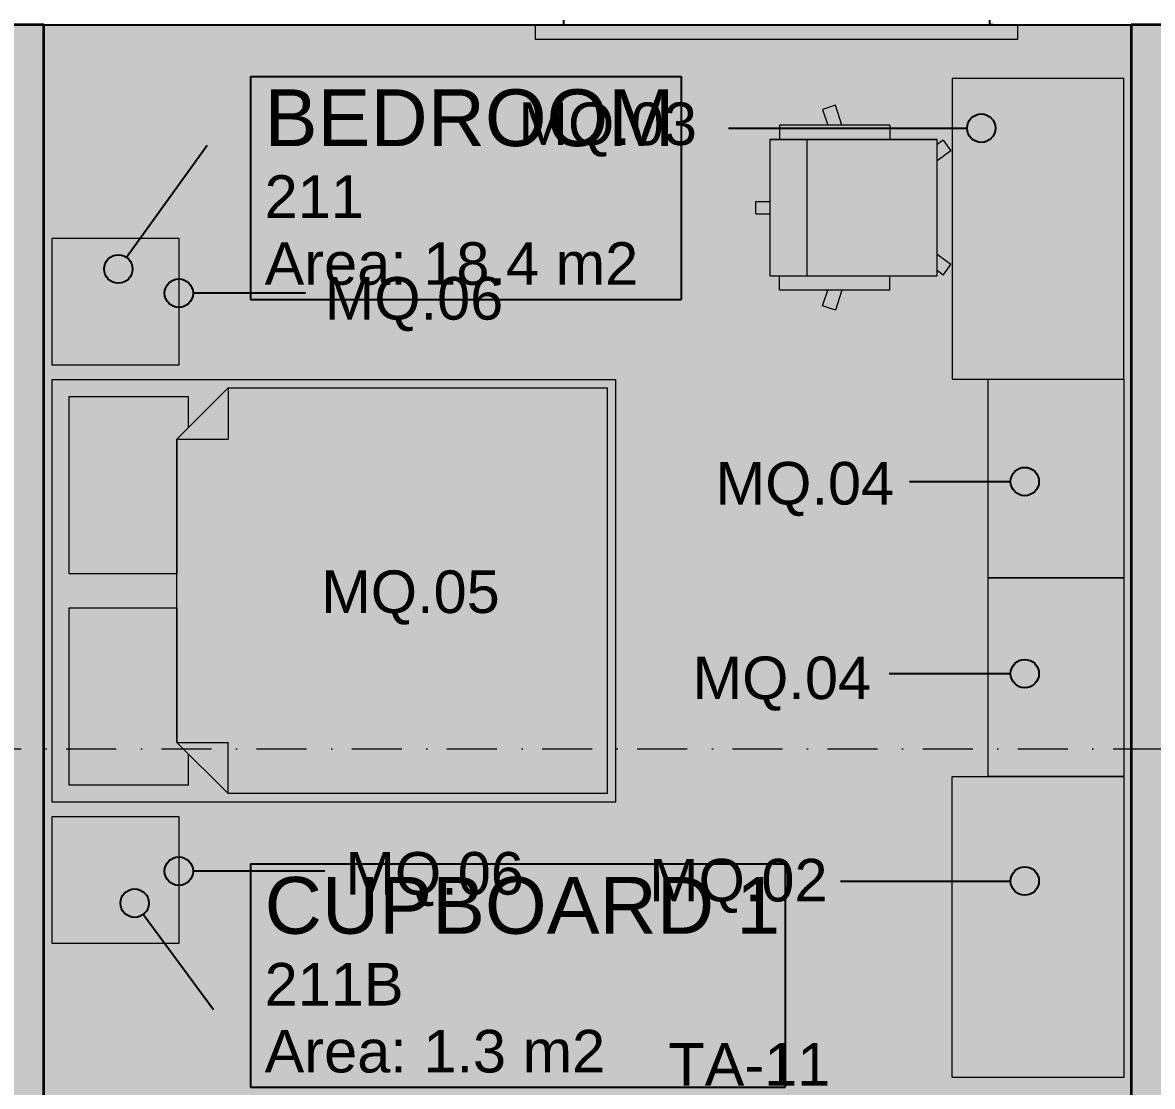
# Model space of a CAD drawing. Header units: millimetres. Extents: x -14278 to 101596, y -22378 to 34603.
# Drawn here: x 80354 to 84334, y 9484 to 13231 of the extents above; entities that cross this region are included whole.
import ezdxf
from ezdxf.enums import TextEntityAlignment as Align

# ---------------------------------------------------------------- set-up
doc = ezdxf.new("R2010")
doc.units = ezdxf.units.MM
doc.header["$MEASUREMENT"] = 0
doc.linetypes.add('Dot & Dashed', pattern=[335.138881, 176.388884, -88.194442, 0, -70.555556])
for name, color, linetype in [('A-Zz_20_10_90-T_TextFFEInternal', 7, 'Continuous'), ('NewA-Ee_25_10-M_WallsExternal', 7, 'Continuous'), ('NewA-Ee_25_10-M_WallsInternal', 7, 'Continuous'), ('NewA-Ee_30_40-M_Floors', 7, 'Continuous'), ('NewA-Ee_40_20-M_GeneralFFAndEInternalFixed', 7, 'Continuous'), ('NewA-Ee_40_20-M_GeneralFFAndEInternalMovable', 7, 'Continuous'), ('NewA-SL-M_SpacesInternal', 7, 'Continuous'), ('NewA-Ss_30_25-M_CeilingAndSoffitSystems', 7, 'Continuous'), ('NewA-Zz_20_10_90-T_TextFFEInternal', 7, 'Continuous'), ('NewA-Zz_35_40_80-M_GridStructural', 7, 'Continuous'), ('NewA-Zz_50_90_00-M_GrossInternal', 7, 'Continuous')]:
    doc.layers.add(name, color=color, linetype=linetype)
doc.styles.add('GENERATED_STYLE_1', font='')
doc.styles.get('GENERATED_STYLE_1').set_extended_font_data('Arial')

# ---------------------------------------------------------------- blocks, each defined once
blk = doc.blocks.new('Slab_29_2', base_point=(92290.2, 4673.4))
at = {"layer": 'NewA-Ee_30_40-M_Floors', "linetype": 'Continuous', "lineweight": 13}
blk.add_hatch(color=254, dxfattribs=at).paths.add_polyline_path([(92290.2, 4673.4), (92290.2, 10970.6), (94739.9, 10970.6), (94739.9, 13222.7), (60190.4, 13222.7), (60190.4, 4673.4)])
at = {"layer": 'NewA-Ee_30_40-M_Floors', "color": 6, "linetype": 'Continuous', "lineweight": 13, "flags": 128}
blk.add_lwpolyline([(92290.2, 4673.4), (60190.4, 4673.4), (60190.4, 13222.7), (94739.9, 13222.7), (94739.9, 10970.6), (92290.2, 10970.6)], close=True, dxfattribs=at)
blk = doc.blocks.new('BEDROOM_211_34_2', base_point=(81915.5, 12688))
at = {"layer": 'NewA-SL-M_SpacesInternal', "color": 253, "linetype": 'Continuous', "lineweight": 13}
for p, q in [((80429.2, 13222.7), (80429.2, 9420.6)), ((84259.2, 13222.7), (80429.2, 13222.7)), ((84259.2, 9420.6), (84259.2, 13222.7))]:
    blk.add_line(p, q, dxfattribs=at)
at = {"layer": 'NewA-SL-M_SpacesInternal', "linetype": 'Continuous'}
for p, q in [((81156.8, 13041.5), (81156.8, 12727.2)), ((81156.8, 13041.5), (82674.1, 13041.5)), ((82674.1, 13041.5), (82674.1, 12727.2)), ((81156.8, 12727.2), (81156.8, 12491.5)), ((82674.1, 12727.2), (82674.1, 12491.5)), ((81156.8, 12491.5), (81156.8, 12255.8)), ((82674.1, 12491.5), (82674.1, 12255.8)), ((81156.8, 12255.8), (82674.1, 12255.8))]:
    blk.add_line(p, q, dxfattribs=at)
at = {"layer": 'NewA-SL-M_SpacesInternal', "color": 5, "lineweight": 70, "style": 'GENERATED_STYLE_1'}
for tag, height, p in [('ROOM_NAME', 200, (81206.8, 12995.8)), ('ROOM_NUMBER', 150, (81206.8, 12693)), ('adj_text', 150, (81206.8, 12457.2))]:
    blk.add_attdef(tag, text='', height=height, dxfattribs=at).set_placement(p, align=Align.TOP_LEFT)
blk = doc.blocks.new('CUPBOARD 1_211B_54_2', base_point=(82098.5, 9913.4))
at = {"layer": 'NewA-SL-M_SpacesInternal', "linetype": 'Continuous'}
for p, q in [((81156.9, 10267), (81156.9, 9952.7)), ((81156.9, 10267), (83040.1, 10267)), ((83040.1, 10267), (83040.1, 9952.7)), ((81156.9, 9952.7), (81156.9, 9717)), ((83040.1, 9952.7), (83040.1, 9717)), ((81156.9, 9717), (81156.9, 9481.3)), ((83040.1, 9717), (83040.1, 9481.3)), ((81156.9, 9481.3), (83040.1, 9481.3))]:
    blk.add_line(p, q, dxfattribs=at)
at = {"layer": 'NewA-SL-M_SpacesInternal', "color": 253, "linetype": 'Continuous', "lineweight": 13}
for p, q in [((84259.2, 9095.6), (83558.1, 9095.6)), ((83558.1, 9095.6), (83558.1, 7203.9)), ((84259.2, 7203.9), (84259.2, 9095.6)), ((83558.1, 7203.9), (84259.2, 7203.9))]:
    blk.add_line(p, q, dxfattribs=at)
at = {"layer": 'NewA-SL-M_SpacesInternal', "color": 5, "lineweight": 70, "style": 'GENERATED_STYLE_1'}
for tag, height, p in [('ROOM_NAME', 200, (81206.9, 10221.3)), ('ROOM_NUMBER', 150, (81206.9, 9918.4)), ('adj_text', 150, (81206.9, 9682.7))]:
    blk.add_attdef(tag, text='', height=height, dxfattribs=at).set_placement(p, align=Align.TOP_LEFT)
blk = doc.blocks.new('Slab_43_2', base_point=(80429.2, 13222.7))
at = {"layer": 'NewA-Ss_30_25-M_CeilingAndSoffitSystems', "linetype": 'Continuous', "lineweight": 0}
blk.add_hatch(color=255, dxfattribs=at).paths.add_polyline_path([(80429.2, 13222.7), (80429.2, 9420.6), (82201.8, 9420.6), (82201.8, 6268.3), (83433.1, 6268.3), (83433.1, 9420.6), (84259.2, 9420.6), (84259.2, 13222.7)])
at = {"layer": 'NewA-Ss_30_25-M_CeilingAndSoffitSystems', "color": 6, "linetype": 'Continuous', "lineweight": 13, "flags": 128}
blk.add_lwpolyline([(80429.2, 13222.7), (80429.2, 9420.6), (82201.8, 9420.6), (82201.8, 6268.3), (83433.1, 6268.3), (83433.1, 9420.6), (84259.2, 9420.6), (84259.2, 13222.7)], close=True, dxfattribs=at)
blk = doc.blocks.new('Wall_68_2', base_point=(60040.2, 13373))
at = {"layer": 'NewA-Ee_25_10-M_WallsExternal', "linetype": 'Continuous'}
for p, q in [((82247.2, 13222.7), (82260.2, 13222.7)), ((82260.2, 13239.1), (82260.2, 13222.7)), ((83760.2, 13239.1), (83760.2, 13222.7)), ((83773.2, 13222.7), (83760.2, 13222.7))]:
    blk.add_line(p, q, dxfattribs=at)
at = {"layer": 'NewA-Ee_25_10-M_WallsExternal', "linetype": 'Continuous', "flags": 128}
for points in [[(78313.2, 13222.7), (82247.2, 13222.7)], [(83773.2, 13222.7), (84867.2, 13222.7)]]:
    blk.add_lwpolyline(points, dxfattribs=at)
blk = doc.blocks.new('Wall_88_2', base_point=(84259.2, 13222.7))
at = {"layer": 'NewA-Ee_25_10-M_WallsInternal', "color": 92, "linetype": 'Continuous', "lineweight": 35, "flags": 128}
for points in [[(84259.2, 13222.7), (84259.2, 9420.6)], [(84409.2, 13222.7), (84259.2, 13222.7)]]:
    blk.add_lwpolyline(points, dxfattribs=at)
blk = doc.blocks.new('Wall_89_2', base_point=(80279.2, 13222.7))
at = {"layer": 'NewA-Ee_25_10-M_WallsInternal', "color": 92, "linetype": 'Continuous', "lineweight": 35, "flags": 128}
for points in [[(80429.2, 13222.7), (80279.2, 13222.7)], [(80429.2, 9420.6), (80429.2, 13222.7)]]:
    blk.add_lwpolyline(points, dxfattribs=at)
blk = doc.blocks.new('Standard grid marker_2')
at = {"layer": 'NewA-Zz_35_40_80-M_GridStructural', "color": 6, "linetype": 'Dot & Dashed', "lineweight": 13}
blk.add_line((1000, 0), (40175.6, 0), dxfattribs=at)
at = {"layer": 'NewA-Zz_35_40_80-M_GridStructural', "style": 'GENERATED_STYLE_1'}
blk.add_attdef('AC_MarkerText_1', text='', height=250, dxfattribs=at).set_placement((41425.6, 14.3), align=Align.MIDDLE_CENTER)
blk = doc.blocks.new('Venetian Blind 19')
at = {"layer": 'NewA-Ee_40_20-M_GeneralFFAndEInternalFixed', "color": 1, "linetype": 'Continuous', "lineweight": 18}
for p, q in [((1700, 50), (0, 50)), ((0, 50), (0, 0)), ((1700, 0), (1700, 50)), ((0, 0), (1700, 0))]:
    blk.add_line(p, q, dxfattribs=at)
blk = doc.blocks.new('Office Desk Rect 19')
at = {"layer": 'NewA-Ee_40_20-M_GeneralFFAndEInternalMovable', "color": 1, "linetype": 'Continuous', "lineweight": 18}
for p, q in [((1058.8625, 604.8375), (0, 604.8375)), ((0, 604.8375), (0, 0)), ((1058.8625, 0), (1058.8625, 604.8375)), ((0, 0), (1058.8625, 0))]:
    blk.add_line(p, q, dxfattribs=at)
blk = doc.blocks.new('Office Chair 04 19')
at = {"layer": 'NewA-Ee_40_20-M_GeneralFFAndEInternalMovable', "color": 1, "linetype": 'Continuous', "lineweight": 18}
for p, q in [((335.5, 682), (335.5, 632.6)), ((335.5, 682), (379.5, 682)), ((379.5, 682), (379.5, 632.6)), ((67.3, 210.1), (67.3, 598.2)), ((67.3, 598.2), (117.3, 598.2)), ((597.6, 632.6), (117.3, 632.6)), ((117.3, 632.6), (117.3, 43.3)), ((117.3, 632.6), (117.3, 43.3)), ((597.6, 632.6), (597.6, 43.3)), ((597.6, 43.3), (597.6, 632.6)), ((597.6, 632.6), (597.6, 43.3)), ((647.6, 598.2), (597.6, 598.2)), ((647.6, 210.1), (647.6, 598.2)), ((117.3, 501), (597.6, 501)), ((-3.2, 401.5), (11.5, 446.7)), ((11.5, 446.7), (67.3, 428.6)), ((703.4, 446.7), (647.6, 428.6)), ((718.1, 401.5), (703.4, 446.7)), ((67.3, 378.6), (-3.2, 401.5)), ((647.6, 378.6), (718.1, 401.5)), ((67.3, 210.1), (117.3, 210.1)), ((67.3, 210.1), (117.3, 210.1)), ((647.6, 210.1), (597.6, 210.1)), ((647.6, 210.1), (597.6, 210.1)), ((117.3, 43.3), (597.6, 43.3)), ((119.9, 21.7), (135.6, 43.3)), ((157.3, -5.4), (192.7, 43.3)), ((557.7, -5.4), (522.2, 43.3)), ((595, 21.7), (579.3, 43.3)), ((119.9, 21.7), (157.3, -5.4)), ((595, 21.7), (557.7, -5.4))]:
    blk.add_line(p, q, dxfattribs=at)
blk = doc.blocks.new('Bed Double 19')
at = {"layer": 'NewA-Ee_40_20-M_GeneralFFAndEInternalMovable', "color": 1, "linetype": 'Continuous', "lineweight": 18}
for p, q in [((1489.1, 1985.4), (0, 1985.4)), ((0, 1985.4), (0, 0)), ((1489.1, 0), (1489.1, 1985.4)), ((684.5, 1925.4), (60, 1925.4)), ((60, 1925.4), (60, 1505.4)), ((684.5, 1545.4), (684.5, 1925.4)), ((1429.1, 1925.4), (804.5, 1925.4)), ((804.5, 1925.4), (804.5, 1545.4)), ((1429.1, 1505.4), (1429.1, 1925.4)), ((210, 1545.4), (30, 1365.4)), ((170, 1505.4), (210, 1545.4)), ((210, 1545.4), (684.5, 1545.4)), ((744.5, 1545.4), (210, 1545.4)), ((210, 1545.4), (210, 1365.4)), ((1279.1, 1545.4), (744.5, 1545.4)), ((804.5, 1545.4), (1279.1, 1545.4)), ((1279.1, 1545.4), (1319.1, 1505.4)), ((1459.1, 1365.4), (1279.1, 1545.4)), ((1279.1, 1545.4), (1279.1, 1365.4)), ((60, 1505.4), (170, 1505.4)), ((1319.1, 1505.4), (1429.1, 1505.4)), ((30, 1365.4), (30, 30)), ((30, 1365.4), (210, 1365.4)), ((1459.1, 1365.4), (1279.1, 1365.4)), ((1459.1, 30), (1459.1, 1365.4)), ((0, 0), (1489.1, 0)), ((30, 30), (744.5, 30)), ((744.5, 30), (1459.1, 30))]:
    blk.add_line(p, q, dxfattribs=at)
blk = doc.blocks.new('Rectangular Table 01 19_3')
at = {"layer": 'NewA-Ee_40_20-M_GeneralFFAndEInternalMovable', "color": 1, "linetype": 'Continuous', "lineweight": 18}
for p, q in [((446.6, 446.6), (0, 446.6)), ((0, 446.6), (0, 0)), ((446.6, 0), (446.6, 446.6)), ((0, 0), (446.6, 0))]:
    blk.add_line(p, q, dxfattribs=at)
blk = doc.blocks.new('Wardrobe 19')
at = {"layer": 'NewA-Ee_40_20-M_GeneralFFAndEInternalMovable', "color": 1, "linetype": 'Continuous', "lineweight": 18}
for p, q in [((1059.4, 604.8), (0, 604.8)), ((0, 604.8), (0, 0)), ((1059.4, 0), (1059.4, 604.8)), ((0, 0), (1059.4, 0))]:
    blk.add_line(p, q, dxfattribs=at)
blk = doc.blocks.new('Credenza 19_2')
at = {"layer": 'NewA-Ee_40_20-M_GeneralFFAndEInternalMovable', "color": 1, "linetype": 'Continuous', "lineweight": 18}
for p, q in [((700, 478.4), (0, 478.4)), ((0, 478.4), (0, 0)), ((700, 0), (700, 478.4)), ((0, 0), (700, 0))]:
    blk.add_line(p, q, dxfattribs=at)
blk = doc.blocks.new('Line_103_2', base_point=(81419.1, 10241.8))
at = {"layer": 'NewA-Zz_20_10_90-T_TextFFEInternal', "linetype": 'Continuous'}
blk.add_hatch(color=256, dxfattribs=at).paths.add_polyline_path([(80954.6, 10241.8), (80950.8, 10260.9), (80940, 10277.1), (80923.8, 10288), (80904.6, 10291.8), (80885.5, 10288), (80869.3, 10277.1), (80858.4, 10260.9), (80854.6, 10241.8), (80858.4, 10222.6), (80869.3, 10206.4), (80885.5, 10195.6), (80904.6, 10191.8), (80923.8, 10195.6), (80940, 10206.4), (80950.8, 10222.6)])
blk.add_line((81419.1, 10241.8), (80954.6, 10241.8), dxfattribs=at)
blk.add_circle((80904.6, 10241.8), 50, dxfattribs=at)
blk = doc.blocks.new('Line_104_2', base_point=(81350.2, 12277.7))
at = {"layer": 'NewA-Zz_20_10_90-T_TextFFEInternal', "linetype": 'Continuous'}
blk.add_hatch(color=256, dxfattribs=at).paths.add_polyline_path([(80954.6, 12277.7), (80950.8, 12296.8), (80940, 12313), (80923.8, 12323.9), (80904.6, 12327.7), (80885.5, 12323.9), (80869.3, 12313), (80858.4, 12296.8), (80854.6, 12277.7), (80858.4, 12258.5), (80869.3, 12242.3), (80885.5, 12231.5), (80904.6, 12227.7), (80923.8, 12231.5), (80940, 12242.3), (80950.8, 12258.5)])
blk.add_line((81350.2, 12277.7), (80954.6, 12277.7), dxfattribs=at)
blk.add_circle((80904.6, 12277.7), 50, dxfattribs=at)
blk = doc.blocks.new('Line_105_2', base_point=(81004.8, 12797.6))
at = {"layer": 'NewA-Zz_20_10_90-T_TextFFEInternal', "linetype": 'Continuous'}
blk.add_hatch(color=256, dxfattribs=at).paths.add_polyline_path([(80741.4, 12362.8), (80737.6, 12381.9), (80726.7, 12398.1), (80710.5, 12409), (80691.4, 12412.8), (80672.2, 12409), (80656, 12398.1), (80645.2, 12381.9), (80641.4, 12362.8), (80645.2, 12343.6), (80656, 12327.4), (80672.2, 12316.6), (80691.4, 12312.8), (80710.5, 12316.6), (80726.7, 12327.4), (80737.6, 12343.6)])
blk.add_line((81004.8, 12797.6), (80720.6, 12403.3), dxfattribs=at)
blk.add_circle((80691.4, 12362.8), 50, dxfattribs=at)
blk = doc.blocks.new('Line_106_2', base_point=(81027.1, 9753.2))
at = {"layer": 'NewA-Zz_20_10_90-T_TextFFEInternal', "linetype": 'Continuous'}
blk.add_hatch(color=256, dxfattribs=at).paths.add_polyline_path([(80798.8, 10129), (80795, 10148.2), (80784.2, 10164.4), (80767.9, 10175.2), (80748.8, 10179), (80729.7, 10175.2), (80713.4, 10164.4), (80702.6, 10148.2), (80698.8, 10129), (80702.6, 10109.9), (80713.4, 10093.7), (80729.7, 10082.8), (80748.8, 10079), (80767.9, 10082.8), (80784.2, 10093.7), (80795, 10109.9)])
blk.add_line((81027.1, 9753.2), (80778.6, 10088.8), dxfattribs=at)
blk.add_circle((80748.8, 10129), 50, dxfattribs=at)
blk = doc.blocks.new('Line_115_2', base_point=(82840.4, 12859))
at = {"layer": 'NewA-Zz_20_10_90-T_TextFFEInternal', "linetype": 'Continuous'}
blk.add_hatch(color=256, dxfattribs=at).paths.add_polyline_path([(83781.3, 12859), (83777.5, 12878.2), (83766.7, 12894.4), (83750.5, 12905.2), (83731.3, 12909), (83712.2, 12905.2), (83696, 12894.4), (83685.1, 12878.2), (83681.3, 12859), (83685.1, 12839.9), (83696, 12823.7), (83712.2, 12812.8), (83731.3, 12809), (83750.5, 12812.8), (83766.7, 12823.7), (83777.5, 12839.9)])
blk.add_line((82840.4, 12859), (83681.3, 12859), dxfattribs=at)
blk.add_circle((83731.3, 12859), 50, dxfattribs=at)
blk = doc.blocks.new('Line_116_2', base_point=(83478.8, 11614.2))
at = {"layer": 'NewA-Zz_20_10_90-T_TextFFEInternal', "linetype": 'Continuous'}
blk.add_hatch(color=256, dxfattribs=at).paths.add_polyline_path([(83934.7, 11614.2), (83930.9, 11633.3), (83920, 11649.5), (83903.8, 11660.4), (83884.7, 11664.2), (83865.6, 11660.4), (83849.3, 11649.5), (83838.5, 11633.3), (83834.7, 11614.2), (83838.5, 11595), (83849.3, 11578.8), (83865.6, 11568), (83884.7, 11564.2), (83903.8, 11568), (83920, 11578.8), (83930.9, 11595)])
blk.add_line((83478.8, 11614.2), (83834.7, 11614.2), dxfattribs=at)
blk.add_circle((83884.7, 11614.2), 50, dxfattribs=at)
blk = doc.blocks.new('Line_117_2', base_point=(83406.6, 10937.6))
at = {"layer": 'NewA-Zz_20_10_90-T_TextFFEInternal', "linetype": 'Continuous'}
blk.add_hatch(color=256, dxfattribs=at).paths.add_polyline_path([(83934.7, 10937.6), (83930.9, 10956.8), (83920, 10973), (83903.8, 10983.8), (83884.7, 10987.6), (83865.6, 10983.8), (83849.3, 10973), (83838.5, 10956.8), (83834.7, 10937.6), (83838.5, 10918.5), (83849.3, 10902.3), (83865.6, 10891.4), (83884.7, 10887.6), (83903.8, 10891.4), (83920, 10902.3), (83930.9, 10918.5)])
blk.add_line((83406.6, 10937.6), (83834.7, 10937.6), dxfattribs=at)
blk.add_circle((83884.7, 10937.6), 50, dxfattribs=at)
blk = doc.blocks.new('Line_118_2', base_point=(83235.2, 10207))
at = {"layer": 'NewA-Zz_20_10_90-T_TextFFEInternal', "linetype": 'Continuous'}
blk.add_hatch(color=256, dxfattribs=at).paths.add_polyline_path([(83934.7, 10207), (83930.9, 10226.1), (83920, 10242.3), (83903.8, 10253.2), (83884.7, 10257), (83865.6, 10253.2), (83849.3, 10242.3), (83838.5, 10226.1), (83834.7, 10207), (83838.5, 10187.8), (83849.3, 10171.6), (83865.6, 10160.8), (83884.7, 10157), (83903.8, 10160.8), (83920, 10171.6), (83930.9, 10187.8)])
blk.add_line((83235.2, 10207), (83834.7, 10207), dxfattribs=at)
blk.add_circle((83884.7, 10207), 50, dxfattribs=at)
blk = doc.blocks.new('Label_172_2', base_point=(81295.7, 11385.4))
at = {"layer": 'A-Zz_20_10_90-T_TextFFEInternal', "insert": (81720.7, 11301.1), "char_height": 150, "attachment_point": 2, "style": 'GENERATED_STYLE_1'}
blk.add_mtext('\\fArial|b0|i0|c0|p34;MQ.05\\fArial|b0|i0|c0|p34;\\fArial|b0|i0|c0|p34;\\fArial|b0|i0|c0|p34;\\fArial|b0|i0|c0|p34;\\fArial|b0|i0|c0|p34;\\fArial|b0|i0|c0|p34;\\fArial|b0|i0|c0|p34;\\fArial|b0|i0|c0|p34;\\fArial|b0|i0|c0|p34;\\fArial|b0|i0|c0|p34;\\fArial|b0|i0|c0|p34;\\fArial|b0|i0|c0|p34;\\fArial|b0|i0|c0|p34;\\fArial|b0|i0|c0|p34;\\fArial|b0|i0|c0|p34;\\fArial|b0|i0|c0|p34;\\fArial|b0|i0|c0|p34;\\fArial|b0|i0|c0|p34;\\fArial|b0|i0|c0|p34;\\fArial|b0|i0|c0|p34;\\fArial|b0|i0|c0|p34;\\fArial|b0|i0|c0|p34;\\fArial|b0|i0|c0|p34;\\fArial|b0|i0|c0|p34;\\fArial|b0|i0|c0|p34;\\fArial|b0|i0|c0|p34;\\fArial|b0|i0|c0|p34;\\fArial|b0|i0|c0|p34;\\fArial|b0|i0|c0|p34;}', dxfattribs=at)
blk = doc.blocks.new('Label_195_2', base_point=(81380.7, 10393.3))
at = {"layer": 'A-Zz_20_10_90-T_TextFFEInternal', "insert": (81805.7, 10309.1), "char_height": 150, "attachment_point": 2, "style": 'GENERATED_STYLE_1'}
blk.add_mtext('\\fArial|b0|i0|c0|p34;MQ.06\\fArial|b0|i0|c0|p34;\\fArial|b0|i0|c0|p34;\\fArial|b0|i0|c0|p34;\\fArial|b0|i0|c0|p34;\\fArial|b0|i0|c0|p34;\\fArial|b0|i0|c0|p34;\\fArial|b0|i0|c0|p34;\\fArial|b0|i0|c0|p34;\\fArial|b0|i0|c0|p34;\\fArial|b0|i0|c0|p34;\\fArial|b0|i0|c0|p34;\\fArial|b0|i0|c0|p34;\\fArial|b0|i0|c0|p34;\\fArial|b0|i0|c0|p34;\\fArial|b0|i0|c0|p34;\\fArial|b0|i0|c0|p34;\\fArial|b0|i0|c0|p34;\\fArial|b0|i0|c0|p34;\\fArial|b0|i0|c0|p34;\\fArial|b0|i0|c0|p34;\\fArial|b0|i0|c0|p34;\\fArial|b0|i0|c0|p34;\\fArial|b0|i0|c0|p34;\\fArial|b0|i0|c0|p34;\\fArial|b0|i0|c0|p34;\\fArial|b0|i0|c0|p34;\\fArial|b0|i0|c0|p34;\\fArial|b0|i0|c0|p34;\\fArial|b0|i0|c0|p34;}', dxfattribs=at)
blk = doc.blocks.new('Label_196_2', base_point=(81308, 12418.9))
at = {"layer": 'A-Zz_20_10_90-T_TextFFEInternal', "insert": (81733, 12334.6), "char_height": 150, "attachment_point": 2, "style": 'GENERATED_STYLE_1'}
blk.add_mtext('\\fArial|b0|i0|c0|p34;MQ.06\\fArial|b0|i0|c0|p34;\\fArial|b0|i0|c0|p34;\\fArial|b0|i0|c0|p34;\\fArial|b0|i0|c0|p34;\\fArial|b0|i0|c0|p34;\\fArial|b0|i0|c0|p34;\\fArial|b0|i0|c0|p34;\\fArial|b0|i0|c0|p34;\\fArial|b0|i0|c0|p34;\\fArial|b0|i0|c0|p34;\\fArial|b0|i0|c0|p34;\\fArial|b0|i0|c0|p34;\\fArial|b0|i0|c0|p34;\\fArial|b0|i0|c0|p34;\\fArial|b0|i0|c0|p34;\\fArial|b0|i0|c0|p34;\\fArial|b0|i0|c0|p34;\\fArial|b0|i0|c0|p34;\\fArial|b0|i0|c0|p34;\\fArial|b0|i0|c0|p34;\\fArial|b0|i0|c0|p34;\\fArial|b0|i0|c0|p34;\\fArial|b0|i0|c0|p34;\\fArial|b0|i0|c0|p34;\\fArial|b0|i0|c0|p34;\\fArial|b0|i0|c0|p34;\\fArial|b0|i0|c0|p34;\\fArial|b0|i0|c0|p34;\\fArial|b0|i0|c0|p34;}', dxfattribs=at)
blk = doc.blocks.new('Label_207_2', base_point=(81990.4, 13033.8))
at = {"layer": 'A-Zz_20_10_90-T_TextFFEInternal', "insert": (82415.4, 12949.5), "char_height": 150, "attachment_point": 2, "style": 'GENERATED_STYLE_1'}
blk.add_mtext('\\fArial|b0|i0|c0|p34;MQ.03\\fArial|b0|i0|c0|p34;\\fArial|b0|i0|c0|p34;\\fArial|b0|i0|c0|p34;\\fArial|b0|i0|c0|p34;\\fArial|b0|i0|c0|p34;\\fArial|b0|i0|c0|p34;\\fArial|b0|i0|c0|p34;\\fArial|b0|i0|c0|p34;\\fArial|b0|i0|c0|p34;\\fArial|b0|i0|c0|p34;\\fArial|b0|i0|c0|p34;\\fArial|b0|i0|c0|p34;\\fArial|b0|i0|c0|p34;\\fArial|b0|i0|c0|p34;\\fArial|b0|i0|c0|p34;\\fArial|b0|i0|c0|p34;\\fArial|b0|i0|c0|p34;\\fArial|b0|i0|c0|p34;\\fArial|b0|i0|c0|p34;\\fArial|b0|i0|c0|p34;\\fArial|b0|i0|c0|p34;\\fArial|b0|i0|c0|p34;\\fArial|b0|i0|c0|p34;\\fArial|b0|i0|c0|p34;\\fArial|b0|i0|c0|p34;\\fArial|b0|i0|c0|p34;\\fArial|b0|i0|c0|p34;\\fArial|b0|i0|c0|p34;\\fArial|b0|i0|c0|p34;}', dxfattribs=at)
blk = doc.blocks.new('Label_208_2', base_point=(82684.9, 11767.5))
at = {"layer": 'A-Zz_20_10_90-T_TextFFEInternal', "insert": (83109.9, 11683.2), "char_height": 150, "attachment_point": 2, "style": 'GENERATED_STYLE_1'}
blk.add_mtext('\\fArial|b0|i0|c0|p34;MQ.04\\fArial|b0|i0|c0|p34;\\fArial|b0|i0|c0|p34;\\fArial|b0|i0|c0|p34;\\fArial|b0|i0|c0|p34;\\fArial|b0|i0|c0|p34;\\fArial|b0|i0|c0|p34;\\fArial|b0|i0|c0|p34;\\fArial|b0|i0|c0|p34;\\fArial|b0|i0|c0|p34;\\fArial|b0|i0|c0|p34;\\fArial|b0|i0|c0|p34;\\fArial|b0|i0|c0|p34;\\fArial|b0|i0|c0|p34;\\fArial|b0|i0|c0|p34;\\fArial|b0|i0|c0|p34;\\fArial|b0|i0|c0|p34;\\fArial|b0|i0|c0|p34;\\fArial|b0|i0|c0|p34;\\fArial|b0|i0|c0|p34;\\fArial|b0|i0|c0|p34;\\fArial|b0|i0|c0|p34;\\fArial|b0|i0|c0|p34;\\fArial|b0|i0|c0|p34;\\fArial|b0|i0|c0|p34;\\fArial|b0|i0|c0|p34;\\fArial|b0|i0|c0|p34;\\fArial|b0|i0|c0|p34;\\fArial|b0|i0|c0|p34;\\fArial|b0|i0|c0|p34;}', dxfattribs=at)
blk = doc.blocks.new('Label_209_2', base_point=(82603.8, 11082))
at = {"layer": 'A-Zz_20_10_90-T_TextFFEInternal', "insert": (83028.8, 10997.7), "char_height": 150, "attachment_point": 2, "style": 'GENERATED_STYLE_1'}
blk.add_mtext('\\fArial|b0|i0|c0|p34;MQ.04\\fArial|b0|i0|c0|p34;\\fArial|b0|i0|c0|p34;\\fArial|b0|i0|c0|p34;\\fArial|b0|i0|c0|p34;\\fArial|b0|i0|c0|p34;\\fArial|b0|i0|c0|p34;\\fArial|b0|i0|c0|p34;\\fArial|b0|i0|c0|p34;\\fArial|b0|i0|c0|p34;\\fArial|b0|i0|c0|p34;\\fArial|b0|i0|c0|p34;\\fArial|b0|i0|c0|p34;\\fArial|b0|i0|c0|p34;\\fArial|b0|i0|c0|p34;\\fArial|b0|i0|c0|p34;\\fArial|b0|i0|c0|p34;\\fArial|b0|i0|c0|p34;\\fArial|b0|i0|c0|p34;\\fArial|b0|i0|c0|p34;\\fArial|b0|i0|c0|p34;\\fArial|b0|i0|c0|p34;\\fArial|b0|i0|c0|p34;\\fArial|b0|i0|c0|p34;\\fArial|b0|i0|c0|p34;\\fArial|b0|i0|c0|p34;\\fArial|b0|i0|c0|p34;\\fArial|b0|i0|c0|p34;\\fArial|b0|i0|c0|p34;\\fArial|b0|i0|c0|p34;}', dxfattribs=at)
blk = doc.blocks.new('Label_210_2', base_point=(82450.4, 10369.3))
at = {"layer": 'A-Zz_20_10_90-T_TextFFEInternal', "insert": (82875.4, 10285.1), "char_height": 150, "attachment_point": 2, "style": 'GENERATED_STYLE_1'}
blk.add_mtext('\\fArial|b0|i0|c0|p34;MQ.02\\fArial|b0|i0|c0|p34;\\fArial|b0|i0|c0|p34;\\fArial|b0|i0|c0|p34;\\fArial|b0|i0|c0|p34;\\fArial|b0|i0|c0|p34;\\fArial|b0|i0|c0|p34;\\fArial|b0|i0|c0|p34;\\fArial|b0|i0|c0|p34;\\fArial|b0|i0|c0|p34;\\fArial|b0|i0|c0|p34;\\fArial|b0|i0|c0|p34;\\fArial|b0|i0|c0|p34;\\fArial|b0|i0|c0|p34;\\fArial|b0|i0|c0|p34;\\fArial|b0|i0|c0|p34;\\fArial|b0|i0|c0|p34;\\fArial|b0|i0|c0|p34;\\fArial|b0|i0|c0|p34;\\fArial|b0|i0|c0|p34;\\fArial|b0|i0|c0|p34;\\fArial|b0|i0|c0|p34;\\fArial|b0|i0|c0|p34;\\fArial|b0|i0|c0|p34;\\fArial|b0|i0|c0|p34;\\fArial|b0|i0|c0|p34;\\fArial|b0|i0|c0|p34;\\fArial|b0|i0|c0|p34;\\fArial|b0|i0|c0|p34;\\fArial|b0|i0|c0|p34;}', dxfattribs=at)
blk = doc.blocks.new('Label_252_2', base_point=(82489.3, 9720.2))
at = {"layer": 'A-Zz_20_10_90-T_TextFFEInternal', "insert": (82914.3, 9635.9), "char_height": 150, "attachment_point": 2, "style": 'GENERATED_STYLE_1'}
blk.add_mtext('\\fArial|b0|i0|c0|p34;TA-11\\fArial|b0|i0|c0|p34;\\fArial|b0|i0|c0|p34;\\fArial|b0|i0|c0|p34;\\fArial|b0|i0|c0|p34;\\fArial|b0|i0|c0|p34;\\fArial|b0|i0|c0|p34;\\fArial|b0|i0|c0|p34;\\fArial|b0|i0|c0|p34;\\fArial|b0|i0|c0|p34;\\fArial|b0|i0|c0|p34;\\fArial|b0|i0|c0|p34;\\fArial|b0|i0|c0|p34;\\fArial|b0|i0|c0|p34;\\fArial|b0|i0|c0|p34;\\fArial|b0|i0|c0|p34;\\fArial|b0|i0|c0|p34;\\fArial|b0|i0|c0|p34;\\fArial|b0|i0|c0|p34;\\fArial|b0|i0|c0|p34;\\fArial|b0|i0|c0|p34;\\fArial|b0|i0|c0|p34;\\fArial|b0|i0|c0|p34;\\fArial|b0|i0|c0|p34;\\fArial|b0|i0|c0|p34;\\fArial|b0|i0|c0|p34;\\fArial|b0|i0|c0|p34;\\fArial|b0|i0|c0|p34;\\fArial|b0|i0|c0|p34;\\fArial|b0|i0|c0|p34;}', dxfattribs=at)

msp = doc.modelspace()

# ---------------------------------------------------------------- hatches: boundary and pattern name
at = {"layer": 'NewA-Zz_50_90_00-M_GrossInternal', "linetype": 'Continuous', "lineweight": 140}
msp.add_hatch(color=1, dxfattribs=at).paths.add_polyline_path([(60190.4, 13222.7), (94739.9, 13222.7), (94739.9, 4823.3), (65539.9, 4823.3), (65539.9, 273.3), (62090.4, 273.3), (62090.4, 4823.3), (60190.4, 4823.3)])

# ---------------------------------------------------------------- linework, layer by layer
at = {"layer": 'NewA-Zz_50_90_00-M_GrossInternal', "linetype": 'Continuous', "flags": 128}
msp.add_lwpolyline([(60190.4, 13222.7), (94739.9, 13222.7), (94739.9, 4823.3), (65539.9, 4823.3), (65539.9, 273.3), (62090.4, 273.3), (62090.4, 4823.3), (60190.4, 4823.3)], close=True, dxfattribs=at)

# ---------------------------------------------------------------- block references
at = {"layer": 'A-Zz_20_10_90-T_TextFFEInternal', "color": 6, "linetype": 'Continuous', "lineweight": 13}
for name, p in [('Label_207_2', (81990.4, 13033.8)), ('Label_196_2', (81308, 12418.9)), ('Label_208_2', (82684.9, 11767.5)), ('Label_172_2', (81295.7, 11385.4)), ('Label_209_2', (82603.8, 11082)), ('Label_195_2', (81380.7, 10393.3)), ('Label_210_2', (82450.4, 10369.3)), ('Label_252_2', (82489.3, 9720.2))]:
    msp.add_blockref(name, p, dxfattribs=at)
at = {"layer": 'NewA-Ee_25_10-M_WallsExternal', "color": 92, "lineweight": 35}
msp.add_blockref('Wall_68_2', (60040.2, 13373), dxfattribs=at)
at = {"layer": 'NewA-Ee_25_10-M_WallsInternal', "color": 92, "lineweight": 35}
for name, p in [('Wall_89_2', (80279.2, 13222.7)), ('Wall_88_2', (84259.2, 13222.7))]:
    msp.add_blockref(name, p, dxfattribs=at)
at = {"layer": 'NewA-Ee_30_40-M_Floors', "color": 6, "linetype": 'Continuous', "lineweight": 13}
msp.add_blockref('Slab_29_2', (92290.2, 4673.4), dxfattribs=at)
at = {"layer": 'NewA-Ee_40_20-M_GeneralFFAndEInternalFixed', "color": 6, "linetype": 'Continuous', "lineweight": 13, "zscale": 1000}
msp.add_blockref('Venetian Blind 19', (82160.2, 13172.7), dxfattribs=at)
at = {"layer": 'NewA-Ee_40_20-M_GeneralFFAndEInternalMovable', "color": 6, "linetype": 'Continuous', "lineweight": 13, "zscale": 1000}
for name, p, rotation in [('Office Desk Rect 19', (83628.8, 13033.8), 270), ('Office Chair 04 19', (83619.1, 12221.6), 90)]:
    msp.add_blockref(name, p, dxfattribs=dict(at, rotation=rotation))
at = {"layer": 'NewA-Ee_40_20-M_GeneralFFAndEInternalMovable', "color": 6, "linetype": 'Continuous', "lineweight": 13, "xscale": -1, "zscale": 1000}
for p in [(80904.6, 12024.7), (80904.6, 9987.4)]:
    msp.add_blockref('Rectangular Table 01 19_3', p, dxfattribs=at)
for name, p, rotation in [('Bed Double 19', (82443.4, 11973.9), 90), ('Credenza 19_2', (83755.2, 11274.9), 270), ('Credenza 19_2', (83755.2, 10574.9), 270), ('Wardrobe 19', (83629.3, 9515.5), 270)]:
    msp.add_blockref(name, p, dxfattribs=dict(at, rotation=rotation))
at = {"layer": 'NewA-SL-M_SpacesInternal', "linetype": 'Continuous'}
for name, p, values in [('BEDROOM_211_34_2', (81915.5, 12688), {'ROOM_NAME': 'BEDROOM', 'ROOM_NUMBER': '211', 'adj_text': 'Area: 18.4 m2'}), ('CUPBOARD 1_211B_54_2', (82098.5, 9913.4), {'ROOM_NAME': 'CUPBOARD 1', 'ROOM_NUMBER': '211B', 'adj_text': 'Area: 1.3 m2'})]:
    msp.add_blockref(name, p, dxfattribs=at).add_auto_attribs(values)
at = {"layer": 'NewA-Ss_30_25-M_CeilingAndSoffitSystems', "color": 6, "linetype": 'Continuous', "lineweight": 13}
msp.add_blockref('Slab_43_2', (80429.2, 13222.7), dxfattribs=at)
at = {"layer": 'NewA-Zz_20_10_90-T_TextFFEInternal', "linetype": 'Continuous'}
for name, p in [('Line_115_2', (82840.4, 12859)), ('Line_105_2', (81004.8, 12797.6)), ('Line_104_2', (81350.2, 12277.7)), ('Line_116_2', (83478.8, 11614.2)), ('Line_117_2', (83406.6, 10937.6)), ('Line_103_2', (81419.1, 10241.8)), ('Line_118_2', (83235.2, 10207)), ('Line_106_2', (81027.1, 9753.2))]:
    msp.add_blockref(name, p, dxfattribs=at)
at = {"layer": 'NewA-Zz_35_40_80-M_GridStructural', "color": 1, "linetype": 'Continuous', "lineweight": 18, "zscale": 1000}
msp.add_blockref('Standard grid marker_2', (58387.9, 10673), dxfattribs=at)

doc.saveas('drawing.dxf')
